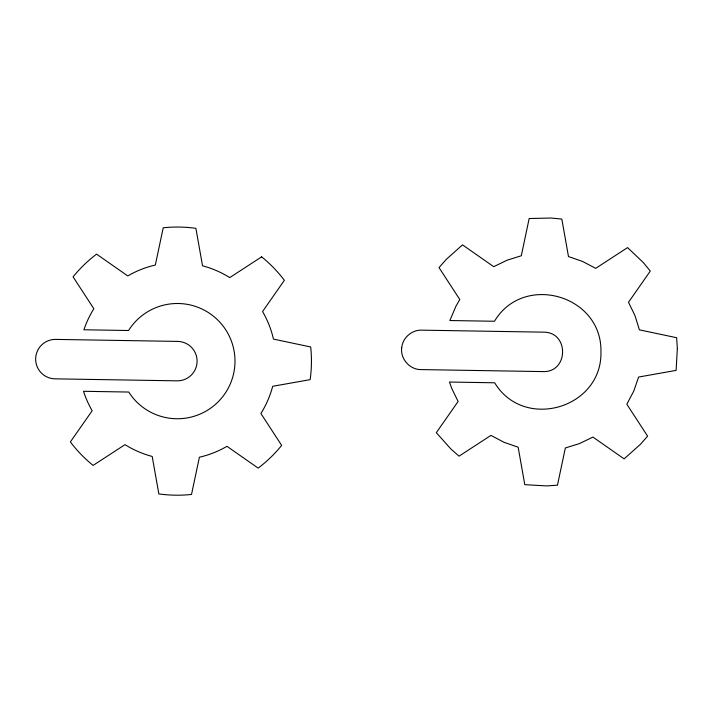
<?xml version="1.0" encoding="UTF-8"?>
<svg xmlns="http://www.w3.org/2000/svg" width="713" height="713" viewBox="0 0 713 713"><rect width="100%" height="100%" fill="white"/><g stroke="black" fill="none" stroke-linecap="round" stroke-linejoin="round"><path stroke-width="1.07" d="M261.635 256.84L229.746 277.607A98.581 98.581 0 0 0 202.537 265.806L195.888 228.338A134.08 134.08 0 0 0 163.215 227.795L155.345 265.031A98.581 98.581 0 0 0 127.77 275.931L96.567 254.131A134.08 134.08 0 0 0 73.082 276.858L93.849 308.756A98.581 98.581 0 0 0 83.902 329.78L128.545 330.511A57.628 57.628 0 0 1 214.854 317.356A57.628 57.628 0 0 1 215.121 404.663A57.628 57.628 0 0 1 128.732 392.043L83.519 391.294A98.581 98.581 0 0 0 92.173 410.724L70.373 441.926A134.08 134.08 0 0 0 93.1 465.411L124.998 444.645A98.581 98.581 0 0 0 152.199 456.445L158.847 493.913A134.08 134.08 0 0 0 191.521 494.457L199.399 457.22A98.581 98.581 0 0 0 226.975 446.32L258.168 468.12A134.08 134.08 0 0 0 281.653 445.393L260.896 413.495A98.581 98.581 0 0 0 272.687 386.294L310.155 379.646A134.08 134.08 0 0 0 310.699 346.973L273.462 339.103A98.581 98.581 0 0 0 262.571 311.528L284.362 280.325A134.08 134.08 0 0 0 261.635 256.84M677.35 348.612L676.102 370.395L638.634 377.043L633.759 391.089L626.834 404.244L647.6 436.142L640.399 444.351L624.116 458.869L592.913 437.069L579.544 443.566L565.338 447.969L557.468 485.196L546.577 485.91L524.795 484.662L518.146 447.194L504.1 442.327L490.945 435.393L459.047 456.16L450.839 448.958L436.32 432.675L458.12 401.472L451.873 388.728L449.457 382.043L494.679 382.792C523.903 431.285 602.467 408.299 600.943 351.696C602.12 295.093 523.422 272.589 494.492 321.26L449.85 320.529L455.928 306.242L459.796 299.505L439.03 267.607L446.231 259.398L462.514 244.88L493.717 266.68L507.086 260.192L521.292 255.78L529.162 218.552L550.971 218.018L561.835 219.087L568.484 256.555L582.53 261.43L595.685 268.355L627.583 247.589L643.376 262.642L650.309 271.074L628.51 302.276L634.998 315.645L639.409 329.852L676.637 337.721L677.35 348.612M401.695 347.828C400.243 358.915 409.815 369.708 420.991 369.592L542.994 371.589C568.68 372.525 569.339 332.062 543.636 332.16L421.633 330.155C411.722 329.789 402.524 337.944 401.695 347.828M177.697 341.411L55.694 339.406A19.723 19.723 0 0 0 35.65 358.799A19.723 19.723 0 0 0 55.044 378.844L177.047 380.84A19.723 19.723 0 0 0 197.091 361.446A19.723 19.723 0 0 0 177.697 341.411"/></g></svg>
